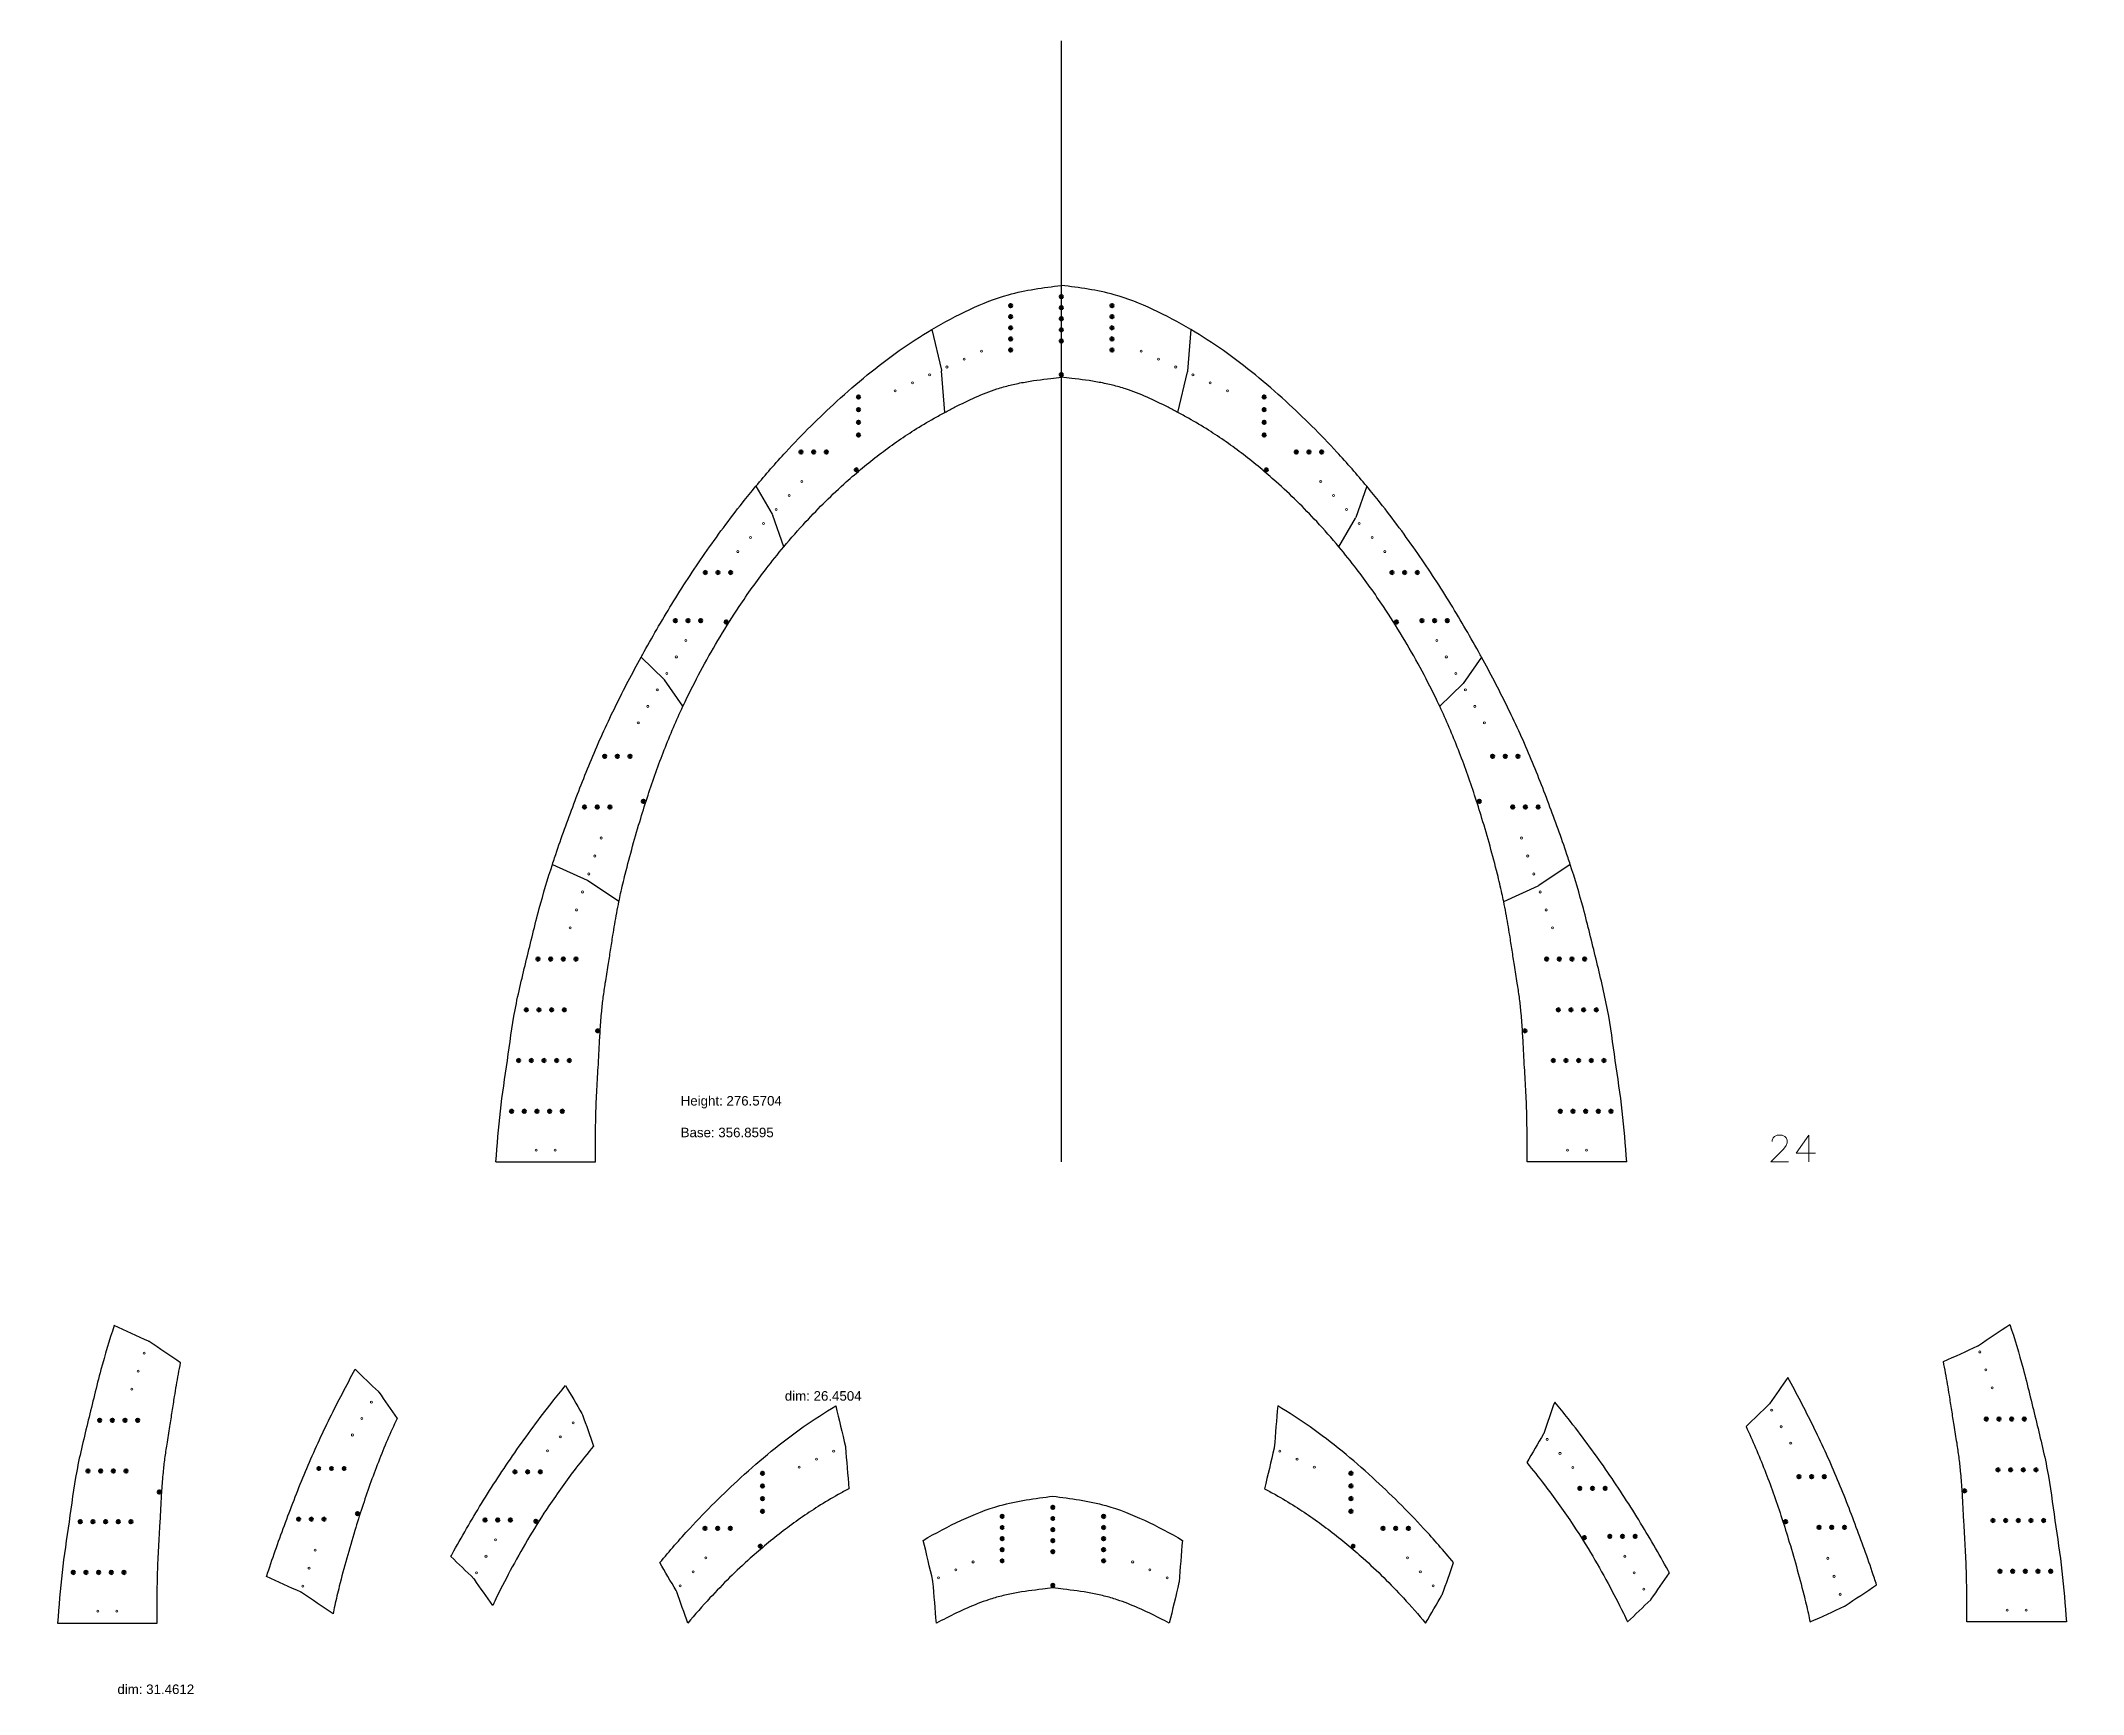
# Model space of a CAD drawing. Header units: inches. Extents: x 35 to 680, y 4 to 526.
import ezdxf

# ---------------------------------------------------------------- set-up
doc = ezdxf.new("R2010")
doc.units = ezdxf.units.IN
doc.header["$MEASUREMENT"] = 0
doc.header["$PDMODE"] = 32
doc.header["$PDSIZE"] = 1
for name, color, linetype, lineweight in [('Annotation', 7, 'Continuous', 9), ('Drilling', 3, 'Continuous', 13), ('Engrave', 4, 'Continuous', 50)]:
    doc.layers.add(name, color=color, linetype=linetype, lineweight=lineweight)
doc.styles.get("Standard").update_dxf_attribs({"font": 'Arial.ttf'})

# ---------------------------------------------------------------- blocks, each defined once
blk = doc.blocks.new('*U434')
at = {"layer": 'Engrave'}
blk.add_point((0, 0), dxfattribs=at)
blk = doc.blocks.new('*U436')
at = {"layer": 'Engrave', "color": 0, "linetype": 'ByBlock', "lineweight": -2, "transparency": 16777216}
for p in [(0, 0), (4, 0), (8, 0), (12, 0), (16, 0)]:
    blk.add_blockref('*U434', p, dxfattribs=at)
blk = doc.blocks.new('*U437')
at = {"layer": 'Engrave'}
blk.add_point((0, 0), dxfattribs=at)
blk = doc.blocks.new('*U438')
at = {"layer": 'Engrave', "color": 0, "linetype": 'ByBlock', "lineweight": -2, "transparency": 16777216}
for p in [(0, 0), (4, 0), (8, 0), (12, 0), (16, 0)]:
    blk.add_blockref('*U437', p, dxfattribs=at)
blk = doc.blocks.new('*U439')
at = {"layer": 'Engrave'}
blk.add_point((0, 0), dxfattribs=at)
blk = doc.blocks.new('*U440')
at = {"layer": 'Engrave', "color": 0, "linetype": 'ByBlock', "lineweight": -2, "transparency": 16777216}
for p in [(0, 0), (4, 0), (8, 0), (12, 0)]:
    blk.add_blockref('*U439', p, dxfattribs=at)
blk = doc.blocks.new('*U441')
at = {"layer": 'Engrave'}
blk.add_point((0, 0), dxfattribs=at)
blk = doc.blocks.new('*U442')
at = {"layer": 'Engrave', "color": 0, "linetype": 'ByBlock', "lineweight": -2, "transparency": 16777216}
for p in [(0, 0), (4, 0), (8, 0), (12, 0)]:
    blk.add_blockref('*U441', p, dxfattribs=at)
blk = doc.blocks.new('*U443')
at = {"layer": 'Engrave'}
blk.add_point((0, 0), dxfattribs=at)
blk = doc.blocks.new('*U444')
at = {"layer": 'Engrave', "color": 0, "linetype": 'ByBlock', "lineweight": -2, "transparency": 16777216}
for p in [(0, 0), (4, 0), (8, 0)]:
    blk.add_blockref('*U443', p, dxfattribs=at)
blk = doc.blocks.new('*U445')
at = {"layer": 'Engrave'}
blk.add_point((0, 0), dxfattribs=at)
blk = doc.blocks.new('*U446')
at = {"layer": 'Engrave', "color": 0, "linetype": 'ByBlock', "lineweight": -2, "transparency": 16777216}
for p in [(0, 0), (4, 0), (8, 0)]:
    blk.add_blockref('*U445', p, dxfattribs=at)
blk = doc.blocks.new('*U447')
at = {"layer": 'Engrave'}
blk.add_point((0, 0), dxfattribs=at)
blk = doc.blocks.new('*U448')
at = {"layer": 'Engrave', "color": 0, "linetype": 'ByBlock', "lineweight": -2, "transparency": 16777216}
for p in [(0, 0), (4, 0), (8, 0)]:
    blk.add_blockref('*U447', p, dxfattribs=at)
blk = doc.blocks.new('*U449')
at = {"layer": 'Engrave'}
blk.add_point((0, 0), dxfattribs=at)
blk = doc.blocks.new('*U450')
at = {"layer": 'Engrave', "color": 0, "linetype": 'ByBlock', "lineweight": -2, "transparency": 16777216}
for p in [(0, 0), (4, 0), (8, 0)]:
    blk.add_blockref('*U449', p, dxfattribs=at)
blk = doc.blocks.new('*U451')
at = {"layer": 'Engrave'}
blk.add_point((0, 0), dxfattribs=at)
blk = doc.blocks.new('*U452')
at = {"layer": 'Engrave', "color": 0, "linetype": 'ByBlock', "lineweight": -2, "transparency": 16777216}
for p in [(0, 0), (3.5, 0), (7, 0), (10.5, 0), (14, 0)]:
    blk.add_blockref('*U451', p, dxfattribs=at)
blk = doc.blocks.new('*U453')
at = {"layer": 'Engrave'}
blk.add_point((0, 0), dxfattribs=at)
blk = doc.blocks.new('*U454')
at = {"layer": 'Engrave', "color": 0, "linetype": 'ByBlock', "lineweight": -2, "transparency": 16777216}
for p in [(0, 0), (4, 0), (8, 0), (12, 0)]:
    blk.add_blockref('*U453', p, dxfattribs=at)
blk = doc.blocks.new('*U455')
at = {"layer": 'Engrave'}
blk.add_point((0, 0), dxfattribs=at)
blk = doc.blocks.new('*U456')
at = {"layer": 'Engrave', "color": 0, "linetype": 'ByBlock', "lineweight": -2, "transparency": 16777216}
for p in [(0, 0), (3.5, 0), (7, 0), (10.5, 0), (14, 0)]:
    blk.add_blockref('*U455', p, dxfattribs=at)
blk = doc.blocks.new('*U457')
at = {"layer": 'Engrave'}
blk.add_point((0, 0), dxfattribs=at)
blk = doc.blocks.new('*U458')
at = {"layer": 'Engrave', "color": 0, "linetype": 'ByBlock', "lineweight": -2, "transparency": 16777216}
for p in [(0, 0), (3.5, 0), (7, 0), (10.5, 0), (14, 0)]:
    blk.add_blockref('*U457', p, dxfattribs=at)
blk = doc.blocks.new('*U459')
at = {"layer": 'Engrave'}
blk.add_point((0, 0), dxfattribs=at)
blk = doc.blocks.new('*U460')
at = {"layer": 'Engrave', "color": 0, "linetype": 'ByBlock', "lineweight": -2, "transparency": 16777216}
for p in [(0, 0), (4, 0), (8, 0)]:
    blk.add_blockref('*U459', p, dxfattribs=at)
blk = doc.blocks.new('*U461')
at = {"layer": 'Engrave'}
blk.add_point((0, 0), dxfattribs=at)
blk = doc.blocks.new('*U462')
at = {"layer": 'Engrave', "color": 0, "linetype": 'ByBlock', "lineweight": -2, "transparency": 16777216}
for p in [(0, 0), (4, 0), (8, 0), (12, 0), (16, 0)]:
    blk.add_blockref('*U461', p, dxfattribs=at)
blk = doc.blocks.new('*U463')
at = {"layer": 'Engrave'}
blk.add_point((0, 0), dxfattribs=at)
blk = doc.blocks.new('*U464')
at = {"layer": 'Engrave', "color": 0, "linetype": 'ByBlock', "lineweight": -2, "transparency": 16777216}
for p in [(0, 0), (4, 0), (8, 0), (12, 0), (16, 0)]:
    blk.add_blockref('*U463', p, dxfattribs=at)
blk = doc.blocks.new('*U465')
at = {"layer": 'Engrave'}
blk.add_point((0, 0), dxfattribs=at)
blk = doc.blocks.new('*U466')
at = {"layer": 'Engrave', "color": 0, "linetype": 'ByBlock', "lineweight": -2, "transparency": 16777216}
for p in [(0, 0), (4, 0), (8, 0), (12, 0)]:
    blk.add_blockref('*U465', p, dxfattribs=at)
blk = doc.blocks.new('*U467')
at = {"layer": 'Engrave'}
blk.add_point((0, 0), dxfattribs=at)
blk = doc.blocks.new('*U468')
at = {"layer": 'Engrave', "color": 0, "linetype": 'ByBlock', "lineweight": -2, "transparency": 16777216}
for p in [(0, 0), (4, 0), (8, 0), (12, 0)]:
    blk.add_blockref('*U467', p, dxfattribs=at)
blk = doc.blocks.new('*U469')
at = {"layer": 'Engrave'}
blk.add_point((0, 0), dxfattribs=at)
blk = doc.blocks.new('*U470')
at = {"layer": 'Engrave', "color": 0, "linetype": 'ByBlock', "lineweight": -2, "transparency": 16777216}
for p in [(0, 0), (4, 0), (8, 0)]:
    blk.add_blockref('*U469', p, dxfattribs=at)
blk = doc.blocks.new('*U471')
at = {"layer": 'Engrave'}
blk.add_point((0, 0), dxfattribs=at)
blk = doc.blocks.new('*U472')
at = {"layer": 'Engrave', "color": 0, "linetype": 'ByBlock', "lineweight": -2, "transparency": 16777216}
for p in [(0, 0), (4, 0), (8, 0)]:
    blk.add_blockref('*U471', p, dxfattribs=at)
blk = doc.blocks.new('*U473')
at = {"layer": 'Engrave'}
blk.add_point((0, 0), dxfattribs=at)
blk = doc.blocks.new('*U474')
at = {"layer": 'Engrave', "color": 0, "linetype": 'ByBlock', "lineweight": -2, "transparency": 16777216}
for p in [(0, 0), (4, 0), (8, 0)]:
    blk.add_blockref('*U473', p, dxfattribs=at)
blk = doc.blocks.new('*U475')
at = {"layer": 'Engrave'}
blk.add_point((0, 0), dxfattribs=at)
blk = doc.blocks.new('*U476')
at = {"layer": 'Engrave', "color": 0, "linetype": 'ByBlock', "lineweight": -2, "transparency": 16777216}
for p in [(0, 0), (4, 0), (8, 0)]:
    blk.add_blockref('*U475', p, dxfattribs=at)
blk = doc.blocks.new('*U477')
at = {"layer": 'Engrave'}
blk.add_point((0, 0), dxfattribs=at)
blk = doc.blocks.new('*U478')
at = {"layer": 'Engrave', "color": 0, "linetype": 'ByBlock', "lineweight": -2, "transparency": 16777216}
for p in [(0, 0), (4, 0), (8, 0), (12, 0)]:
    blk.add_blockref('*U477', p, dxfattribs=at)
blk = doc.blocks.new('*U479')
at = {"layer": 'Engrave'}
blk.add_point((0, 0), dxfattribs=at)
blk = doc.blocks.new('*U480')
at = {"layer": 'Engrave', "color": 0, "linetype": 'ByBlock', "lineweight": -2, "transparency": 16777216}
for p in [(0, 0), (4, 0), (8, 0)]:
    blk.add_blockref('*U479', p, dxfattribs=at)
blk = doc.blocks.new('*U481')
at = {"layer": 'Engrave'}
blk.add_point((0, 0), dxfattribs=at)
blk = doc.blocks.new('*U482')
at = {"layer": 'Engrave', "color": 0, "linetype": 'ByBlock', "lineweight": -2, "transparency": 16777216}
for p in [(0, 0), (4, 0), (8, 0), (12, 0), (16, 0)]:
    blk.add_blockref('*U481', p, dxfattribs=at)
blk = doc.blocks.new('*U483')
at = {"layer": 'Engrave'}
blk.add_point((0, 0), dxfattribs=at)
blk = doc.blocks.new('*U484')
at = {"layer": 'Engrave', "color": 0, "linetype": 'ByBlock', "lineweight": -2, "transparency": 16777216}
for p in [(0, 0), (4, 0), (8, 0), (12, 0), (16, 0)]:
    blk.add_blockref('*U483', p, dxfattribs=at)
blk = doc.blocks.new('*U485')
at = {"layer": 'Engrave'}
blk.add_point((0, 0), dxfattribs=at)
blk = doc.blocks.new('*U486')
at = {"layer": 'Engrave', "color": 0, "linetype": 'ByBlock', "lineweight": -2, "transparency": 16777216}
for p in [(0, 0), (4, 0), (8, 0), (12, 0)]:
    blk.add_blockref('*U485', p, dxfattribs=at)
blk = doc.blocks.new('*U487')
at = {"layer": 'Engrave'}
blk.add_point((0, 0), dxfattribs=at)
blk = doc.blocks.new('*U488')
at = {"layer": 'Engrave', "color": 0, "linetype": 'ByBlock', "lineweight": -2, "transparency": 16777216}
for p in [(0, 0), (4, 0), (8, 0), (12, 0)]:
    blk.add_blockref('*U487', p, dxfattribs=at)
blk = doc.blocks.new('*U489')
at = {"layer": 'Engrave'}
blk.add_point((0, 0), dxfattribs=at)
blk = doc.blocks.new('*U490')
at = {"layer": 'Engrave', "color": 0, "linetype": 'ByBlock', "lineweight": -2, "transparency": 16777216}
for p in [(0, 0), (4, 0), (8, 0)]:
    blk.add_blockref('*U489', p, dxfattribs=at)
blk = doc.blocks.new('*U491')
at = {"layer": 'Engrave'}
blk.add_point((0, 0), dxfattribs=at)
blk = doc.blocks.new('*U492')
at = {"layer": 'Engrave', "color": 0, "linetype": 'ByBlock', "lineweight": -2, "transparency": 16777216}
for p in [(0, 0), (4, 0), (8, 0)]:
    blk.add_blockref('*U491', p, dxfattribs=at)
blk = doc.blocks.new('*U493')
at = {"layer": 'Engrave'}
blk.add_point((0, 0), dxfattribs=at)
blk = doc.blocks.new('*U494')
at = {"layer": 'Engrave', "color": 0, "linetype": 'ByBlock', "lineweight": -2, "transparency": 16777216}
for p in [(0, 0), (4, 0), (8, 0)]:
    blk.add_blockref('*U493', p, dxfattribs=at)
blk = doc.blocks.new('*U495')
at = {"layer": 'Engrave'}
blk.add_point((0, 0), dxfattribs=at)
blk = doc.blocks.new('*U496')
at = {"layer": 'Engrave', "color": 0, "linetype": 'ByBlock', "lineweight": -2, "transparency": 16777216}
for p in [(0, 0), (4, 0), (8, 0)]:
    blk.add_blockref('*U495', p, dxfattribs=at)
blk = doc.blocks.new('*U497')
at = {"layer": 'Engrave'}
blk.add_point((0, 0), dxfattribs=at)
blk = doc.blocks.new('*U498')
at = {"layer": 'Engrave', "color": 0, "linetype": 'ByBlock', "lineweight": -2, "transparency": 16777216}
for p in [(0, 0), (4, 0), (8, 0)]:
    blk.add_blockref('*U497', p, dxfattribs=at)
blk = doc.blocks.new('*U499')
at = {"layer": 'Engrave'}
blk.add_point((0, 0), dxfattribs=at)
blk = doc.blocks.new('*U500')
at = {"layer": 'Engrave', "color": 0, "linetype": 'ByBlock', "lineweight": -2, "transparency": 16777216}
for p in [(0, 0), (4, 0), (8, 0), (12, 0)]:
    blk.add_blockref('*U499', p, dxfattribs=at)
blk = doc.blocks.new('*U501')
at = {"layer": 'Engrave'}
blk.add_point((0, 0), dxfattribs=at)
blk = doc.blocks.new('*U502')
at = {"layer": 'Engrave', "color": 0, "linetype": 'ByBlock', "lineweight": -2, "transparency": 16777216}
for p in [(0, 0), (3.5, 0), (7, 0), (10.5, 0), (14, 0)]:
    blk.add_blockref('*U501', p, dxfattribs=at)
blk = doc.blocks.new('*U503')
at = {"layer": 'Engrave'}
blk.add_point((0, 0), dxfattribs=at)
blk = doc.blocks.new('*U504')
at = {"layer": 'Engrave', "color": 0, "linetype": 'ByBlock', "lineweight": -2, "transparency": 16777216}
for p in [(0, 0), (3.5, 0), (7, 0), (10.5, 0), (14, 0)]:
    blk.add_blockref('*U503', p, dxfattribs=at)
blk = doc.blocks.new('*U505')
at = {"layer": 'Engrave'}
blk.add_point((0, 0), dxfattribs=at)
blk = doc.blocks.new('*U506')
at = {"layer": 'Engrave', "color": 0, "linetype": 'ByBlock', "lineweight": -2, "transparency": 16777216}
for p in [(0, 0), (3.5, 0), (7, 0), (10.5, 0), (14, 0)]:
    blk.add_blockref('*U505', p, dxfattribs=at)
blk = doc.blocks.new('*U507')
at = {"layer": 'Engrave'}
blk.add_point((0, 0), dxfattribs=at)
blk = doc.blocks.new('*U508')
at = {"layer": 'Engrave', "color": 0, "linetype": 'ByBlock', "lineweight": -2, "transparency": 16777216}
for p in [(0, 0), (4, 0), (8, 0)]:
    blk.add_blockref('*U507', p, dxfattribs=at)
blk = doc.blocks.new('*U509')
at = {"layer": 'Engrave'}
blk.add_point((0, 0), dxfattribs=at)
blk = doc.blocks.new('*U510')
at = {"layer": 'Engrave', "color": 0, "linetype": 'ByBlock', "lineweight": -2, "transparency": 16777216}
for p in [(0, 0), (4, 0), (8, 0), (12, 0)]:
    blk.add_blockref('*U509', p, dxfattribs=at)
blk = doc.blocks.new('*U511')
at = {"layer": 'Engrave'}
blk.add_point((0, 0), dxfattribs=at)
blk = doc.blocks.new('*U512')
at = {"layer": 'Engrave', "color": 0, "linetype": 'ByBlock', "lineweight": -2, "transparency": 16777216}
for p in [(0, 0), (4, 0), (8, 0)]:
    blk.add_blockref('*U511', p, dxfattribs=at)
blk = doc.blocks.new('*U513')
at = {"layer": 'Engrave'}
blk.add_point((0, 0), dxfattribs=at)
blk = doc.blocks.new('*U514')
at = {"layer": 'Engrave', "color": 0, "linetype": 'ByBlock', "lineweight": -2, "transparency": 16777216}
for p in [(0, 0), (4, 0), (8, 0)]:
    blk.add_blockref('*U513', p, dxfattribs=at)
blk = doc.blocks.new('*U515')
at = {"layer": 'Engrave'}
blk.add_point((0, 0), dxfattribs=at)
blk = doc.blocks.new('*U516')
at = {"layer": 'Engrave', "color": 0, "linetype": 'ByBlock', "lineweight": -2, "transparency": 16777216}
for p in [(0, 0), (4, 0), (8, 0)]:
    blk.add_blockref('*U515', p, dxfattribs=at)
blk = doc.blocks.new('*U517')
at = {"layer": 'Engrave'}
blk.add_point((0, 0), dxfattribs=at)
blk = doc.blocks.new('*U518')
at = {"layer": 'Engrave', "color": 0, "linetype": 'ByBlock', "lineweight": -2, "transparency": 16777216}
for p in [(0, 0), (4, 0), (8, 0)]:
    blk.add_blockref('*U517', p, dxfattribs=at)
blk = doc.blocks.new('*U519')
at = {"layer": 'Engrave'}
blk.add_point((0, 0), dxfattribs=at)
blk = doc.blocks.new('*U520')
at = {"layer": 'Engrave', "color": 0, "linetype": 'ByBlock', "lineweight": -2, "transparency": 16777216}
for p in [(0, 0), (4, 0), (8, 0), (12, 0), (16, 0)]:
    blk.add_blockref('*U519', p, dxfattribs=at)
blk = doc.blocks.new('*U521')
at = {"layer": 'Engrave'}
blk.add_point((0, 0), dxfattribs=at)
blk = doc.blocks.new('*U522')
at = {"layer": 'Engrave', "color": 0, "linetype": 'ByBlock', "lineweight": -2, "transparency": 16777216}
for p in [(0, 0), (4, 0), (8, 0), (12, 0), (16, 0)]:
    blk.add_blockref('*U521', p, dxfattribs=at)
blk = doc.blocks.new('*U523')
at = {"layer": 'Engrave'}
blk.add_point((0, 0), dxfattribs=at)
blk = doc.blocks.new('*U524')
at = {"layer": 'Engrave', "color": 0, "linetype": 'ByBlock', "lineweight": -2, "transparency": 16777216}
for p in [(0, 0), (4, 0), (8, 0), (12, 0)]:
    blk.add_blockref('*U523', p, dxfattribs=at)
blk = doc.blocks.new('*U525')
at = {"layer": 'Engrave'}
blk.add_point((0, 0), dxfattribs=at)
blk = doc.blocks.new('*U526')
at = {"layer": 'Engrave', "color": 0, "linetype": 'ByBlock', "lineweight": -2, "transparency": 16777216}
for p in [(0, 0), (4, 0), (8, 0), (12, 0)]:
    blk.add_blockref('*U525', p, dxfattribs=at)

msp = doc.modelspace()

# ---------------------------------------------------------------- linework, layer by layer
for p, q in [((357.23, 172.16), (357.23, 525.89)), ((316.34, 434.8), (319.38, 421.96)), ((398.11, 434.8), (397.04, 421.65)), ((319.38, 421.96), (319.41, 421.82)), ((320.48, 408.67), (319.41, 421.82)), ((393.98, 408.67), (397.02, 421.5)), ((397.04, 421.65), (397.02, 421.5)), ((260.84, 385.35), (265.94, 376.51)), ((453.62, 385.35), (450.16, 375.47)), ((265.94, 376.51), (266.19, 376.13)), ((269.65, 366.24), (266.19, 376.13)), ((444.81, 366.24), (450.08, 375.29)), ((450.08, 375.29), (450.16, 375.47)), ((224.63, 331.44), (231.92, 324.43)), ((489.83, 331.44), (484.05, 323.13)), ((231.92, 324.43), (232.05, 324.28)), ((237.83, 315.97), (232.05, 324.28)), ((476.62, 315.97), (483.92, 322.98)), ((483.92, 322.98), (484.05, 323.13)), ((196.64, 266.06), (207.55, 261.09)), ((517.82, 266.06), (507.88, 259.35)), ((207.55, 261.09), (207.69, 261.01)), ((217.62, 254.31), (207.69, 261.01)), ((496.83, 254.31), (507.74, 259.27)), ((507.74, 259.27), (507.88, 259.35)), ((178.8, 172.16), (210.26, 172.16)), ((535.66, 172.16), (504.2, 172.16))]:
    msp.add_line(p, q)
for points, knots in [([(316.34, 434.8), (320.24, 437.1), (328.08, 441.27), (341.62, 446.76), (351.59, 448.01), (357.22, 448.73)], [306.700317, 306.700317, 306.700317, 306.700317, 320.271559, 333.282579, 350.250201, 350.250201, 350.250201, 350.250201]), ([(398.11, 434.8), (394.22, 437.1), (386.37, 441.27), (372.83, 446.76), (362.87, 448.01), (357.23, 448.73)], [306.700317, 306.700317, 306.700317, 306.700317, 320.271559, 333.282579, 350.250201, 350.250201, 350.250201, 350.250201]), ([(260.84, 385.35), (263.9, 389.04), (272.03, 398.34), (286.81, 413.02), (302.32, 425.88), (312.84, 432.72), (316.34, 434.8)], [232.065205, 232.065205, 232.065205, 232.065205, 246.416893, 269.121657, 294.502865, 306.700317, 306.700317, 306.700317, 306.700317]), ([(453.62, 385.35), (450.56, 389.04), (442.43, 398.34), (427.64, 413.02), (412.13, 425.88), (401.62, 432.72), (398.11, 434.8)], [232.065205, 232.065205, 232.065205, 232.065205, 246.416893, 269.121657, 294.502865, 306.700317, 306.700317, 306.700317, 306.700317]), ([(320.48, 408.67), (321.5, 409.21), (322.52, 409.75), (327.94, 412.5), (332.38, 414.56), (338.28, 416.5), (339.65, 416.89), (342.42, 417.58), (343.82, 417.88), (348.08, 418.67), (350.99, 419.05), (355.02, 419.53), (356.12, 419.65), (357.23, 419.78)], [276.085584, 276.085584, 276.085584, 276.085584, 279.585374, 279.585374, 294.433615, 294.433615, 298.875086, 298.875086, 303.316556, 303.316556, 312.199496, 312.199496, 315.514728, 315.514728, 315.514728, 315.514728]), ([(393.98, 408.67), (392.96, 409.21), (391.93, 409.75), (386.52, 412.5), (382.07, 414.56), (376.17, 416.5), (374.81, 416.89), (372.04, 417.58), (370.63, 417.88), (366.37, 418.67), (363.47, 419.05), (359.43, 419.53), (358.33, 419.65), (357.23, 419.78)], [276.085584, 276.085584, 276.085584, 276.085584, 279.585374, 279.585374, 294.433615, 294.433615, 298.875086, 298.875086, 303.316556, 303.316556, 312.199496, 312.199496, 315.514728, 315.514728, 315.514728, 315.514728]), ([(269.65, 366.24), (271.91, 368.95), (274.24, 371.6), (280.69, 378.57), (284.94, 382.76), (292.73, 389.73), (296.19, 392.61), (303.33, 398.07), (307.01, 400.66), (312.86, 404.36), (314.95, 405.61), (318.2, 407.44), (319.34, 408.06), (320.48, 408.67)], [208.702377, 208.702377, 208.702377, 208.702377, 219.389578, 219.389578, 237.456801, 237.456801, 251.096967, 251.096967, 264.737133, 264.737133, 272.161254, 272.161254, 276.085584, 276.085584, 276.085584, 276.085584]), ([(444.81, 366.24), (442.54, 368.95), (440.22, 371.6), (433.77, 378.57), (429.52, 382.76), (421.72, 389.73), (418.26, 392.61), (411.12, 398.07), (407.44, 400.66), (401.6, 404.36), (399.51, 405.61), (396.25, 407.44), (395.12, 408.06), (393.98, 408.67)], [208.702377, 208.702377, 208.702377, 208.702377, 219.389578, 219.389578, 237.456801, 237.456801, 251.096967, 251.096967, 264.737133, 264.737133, 272.161254, 272.161254, 276.085584, 276.085584, 276.085584, 276.085584]), ([(224.63, 331.44), (224.76, 331.68), (227.86, 337.32), (234.29, 348.41), (244.76, 364.49), (253.83, 376.75), (259.41, 383.64), (260.84, 385.35)], [167.024595, 167.024595, 167.024595, 167.024595, 167.846144, 186.352273, 205.459507, 225.374948, 232.065205, 232.065205, 232.065205, 232.065205]), ([(489.83, 331.44), (489.7, 331.68), (486.59, 337.32), (480.17, 348.41), (469.7, 364.49), (460.63, 376.75), (455.04, 383.64), (453.62, 385.35)], [167.024595, 167.024595, 167.024595, 167.024595, 167.846144, 186.352273, 205.459507, 225.374948, 232.065205, 232.065205, 232.065205, 232.065205]), ([(237.83, 315.97), (238.27, 316.91), (238.72, 317.85), (240.71, 321.92), (242.32, 325.04), (245.79, 331.42), (247.64, 334.68), (251.49, 341.11), (253.49, 344.28), (258.26, 351.44), (261.1, 355.39), (265.88, 361.62), (267.74, 363.95), (269.65, 366.24)], [148.556416, 148.556416, 148.556416, 148.556416, 151.691877, 151.691877, 162.295504, 162.295504, 173.625706, 173.625706, 184.955908, 184.955908, 199.677305, 199.677305, 208.702377, 208.702377, 208.702377, 208.702377]), ([(476.62, 315.97), (476.18, 316.91), (475.74, 317.85), (473.75, 321.92), (472.13, 325.04), (468.67, 331.42), (466.81, 334.68), (462.96, 341.11), (460.97, 344.28), (456.19, 351.44), (453.35, 355.39), (448.58, 361.62), (446.71, 363.95), (444.81, 366.24)], [148.556416, 148.556416, 148.556416, 148.556416, 151.691877, 151.691877, 162.295504, 162.295504, 173.625706, 173.625706, 184.955908, 184.955908, 199.677305, 199.677305, 208.702377, 208.702377, 208.702377, 208.702377]), ([(196.64, 266.06), (196.87, 266.76), (198.87, 272.84), (203, 284.24), (209.22, 300.35), (216.48, 316.11), (221.86, 326.4), (224.63, 331.44)], [95.804487, 95.804487, 95.804487, 95.804487, 98.013908, 114.999055, 132.195856, 149.79614, 167.024595, 167.024595, 167.024595, 167.024595]), ([(517.82, 266.06), (517.59, 266.76), (515.59, 272.84), (511.46, 284.24), (505.24, 300.35), (497.97, 316.11), (492.59, 326.4), (489.83, 331.44)], [95.804487, 95.804487, 95.804487, 95.804487, 98.013908, 114.999055, 132.195856, 149.79614, 167.024595, 167.024595, 167.024595, 167.024595]), ([(217.62, 254.31), (217.8, 255.16), (217.98, 256.02), (218.62, 258.91), (219.11, 260.95), (220.35, 265.93), (221.13, 268.88), (222.76, 274.74), (223.62, 277.66), (225.99, 285.44), (227.57, 290.27), (230.97, 299.83), (232.81, 304.56), (235.77, 311.49), (236.78, 313.74), (237.83, 315.97)], [83.075628, 83.075628, 83.075628, 83.075628, 85.72576, 85.72576, 92.05885, 92.05885, 101.238721, 101.238721, 110.418591, 110.418591, 125.753421, 125.753421, 141.08825, 141.08825, 148.556416, 148.556416, 148.556416, 148.556416]), ([(496.83, 254.31), (496.66, 255.16), (496.47, 256.02), (495.83, 258.91), (495.35, 260.95), (494.11, 265.93), (493.33, 268.88), (491.69, 274.74), (490.84, 277.66), (488.47, 285.44), (486.89, 290.27), (483.48, 299.83), (481.65, 304.56), (478.68, 311.49), (477.67, 313.74), (476.62, 315.97)], [83.075628, 83.075628, 83.075628, 83.075628, 85.72576, 85.72576, 92.05885, 92.05885, 101.238721, 101.238721, 110.418591, 110.418591, 125.753421, 125.753421, 141.08825, 141.08825, 148.556416, 148.556416, 148.556416, 148.556416]), ([(178.8, 172.16), (179.2, 177.5), (180.01, 188.21), (182.5, 204.15), (184.55, 220.29), (188.53, 236.18), (192.18, 251.55), (195.14, 261.46), (196.64, 266.06)], [0, 0, 0, 0, 16.062839, 32.214314, 48.397751, 64.806061, 81.299382, 95.804487, 95.804487, 95.804487, 95.804487]), ([(535.66, 172.16), (535.26, 177.5), (534.45, 188.21), (531.95, 204.15), (529.91, 220.29), (525.92, 236.18), (522.28, 251.55), (519.31, 261.46), (517.82, 266.06)], [0, 0, 0, 0, 16.062839, 32.214314, 48.397751, 64.806061, 81.299382, 95.804487, 95.804487, 95.804487, 95.804487]), ([(210.26, 172.16), (210.25, 174.85), (210.23, 177.55), (210.26, 182.56), (210.28, 184.88), (210.42, 189.81), (210.54, 192.43), (210.82, 197.69), (210.98, 200.33), (211.23, 204.83), (211.32, 206.69), (211.51, 210.39), (211.62, 212.23), (211.86, 215.95), (212, 217.83), (212.33, 221.19), (212.5, 222.66), (212.89, 225.63), (213.1, 227.11), (213.62, 230.47), (213.93, 232.34), (214.49, 235.8), (214.74, 237.38), (215.23, 240.53), (215.47, 242.11), (216.1, 246.04), (216.49, 248.39), (217.14, 251.93), (217.38, 253.12), (217.62, 254.31)], [0.025791, 0.025791, 0.025791, 0.025791, 8.116117, 8.116117, 15.121919, 15.121919, 23.05365, 23.05365, 30.98538, 30.98538, 36.544977, 36.544977, 42.104574, 42.104574, 47.822507, 47.822507, 52.367408, 52.367408, 56.91231, 56.91231, 62.620683, 62.620683, 67.399485, 67.399485, 72.178288, 72.178288, 79.39267, 79.39267, 83.075628, 83.075628, 83.075628, 83.075628]), ([(504.2, 172.16), (504.21, 174.85), (504.22, 177.55), (504.2, 182.56), (504.17, 184.88), (504.04, 189.81), (503.92, 192.43), (503.64, 197.69), (503.48, 200.33), (503.23, 204.83), (503.14, 206.69), (502.94, 210.39), (502.84, 212.23), (502.6, 215.95), (502.45, 217.83), (502.13, 221.19), (501.96, 222.66), (501.57, 225.63), (501.35, 227.11), (500.84, 230.47), (500.53, 232.34), (499.97, 235.8), (499.72, 237.38), (499.23, 240.53), (498.99, 242.11), (498.36, 246.04), (497.97, 248.39), (497.31, 251.93), (497.08, 253.12), (496.83, 254.31)], [0.025791, 0.025791, 0.025791, 0.025791, 8.116117, 8.116117, 15.121919, 15.121919, 23.05365, 23.05365, 30.98538, 30.98538, 36.544977, 36.544977, 42.104574, 42.104574, 47.822507, 47.822507, 52.367408, 52.367408, 56.91231, 56.91231, 62.620683, 62.620683, 67.399485, 67.399485, 72.178288, 72.178288, 79.39267, 79.39267, 83.075628, 83.075628, 83.075628, 83.075628]), ([(79.3, 108.79), (79.05, 107.6), (78.82, 106.41), (78.16, 102.88), (77.77, 100.52), (77.14, 96.59), (76.9, 95.01), (76.41, 91.86), (76.16, 90.28), (75.6, 86.82), (75.3, 84.95), (74.78, 81.59), (74.56, 80.11), (74.17, 77.14), (74, 75.67), (73.68, 72.31), (73.53, 70.43), (73.29, 66.71), (73.19, 64.87), (73, 61.17), (72.9, 59.31), (72.65, 54.81), (72.49, 52.17), (72.21, 46.91), (72.09, 44.29), (71.96, 39.36), (71.93, 37.04), (71.91, 32.03), (71.92, 29.34), (71.93, 26.64), (61.45, 26.64), (50.96, 26.64), (40.47, 26.64), (40.88, 31.98), (41.68, 42.69), (44.18, 58.63), (46.22, 74.77), (50.21, 90.66), (53.85, 106.03), (56.82, 115.94), (58.32, 120.54), (61.95, 118.88), (65.59, 117.23), (69.22, 115.57), (69.27, 115.55), (69.32, 115.52), (69.37, 115.49), (72.68, 113.26), (75.99, 111.02), (79.3, 108.79)], [0, 0, 0, 0, 3.682958, 3.682958, 10.89734, 10.89734, 15.676142, 15.676142, 20.454945, 20.454945, 26.163318, 26.163318, 30.708219, 30.708219, 35.253121, 35.253121, 40.971054, 40.971054, 46.530651, 46.530651, 52.090247, 52.090247, 60.021978, 60.021978, 67.953709, 67.953709, 74.95951, 74.95951, 83.049837, 83.049837, 83.049837, 84.049837, 84.049837, 84.049837, 100.112675, 116.264151, 132.447588, 148.855897, 165.349219, 179.854324, 179.854324, 179.854324, 180.854324, 180.854324, 180.854324, 181.854324, 181.854324, 181.854324, 182.854324, 182.854324, 182.854324, 182.854324]), ([(635.58, 109.17), (635.83, 107.98), (636.06, 106.79), (636.72, 103.26), (637.11, 100.91), (637.74, 96.97), (637.98, 95.4), (638.47, 92.25), (638.72, 90.67), (639.28, 87.21), (639.59, 85.33), (640.1, 81.98), (640.32, 80.49), (640.71, 77.53), (640.88, 76.05), (641.2, 72.7), (641.35, 70.82), (641.59, 67.1), (641.69, 65.25), (641.88, 61.56), (641.98, 59.7), (642.23, 55.19), (642.39, 52.56), (642.67, 47.3), (642.79, 44.68), (642.92, 39.74), (642.95, 37.42), (642.97, 32.41), (642.96, 29.72), (642.95, 27.02), (653.43, 27.02), (663.92, 27.02), (674.41, 27.02), (674, 32.36), (673.2, 43.08), (670.7, 59.02), (668.66, 75.16), (664.67, 91.05), (661.03, 106.42), (658.06, 116.32), (656.57, 120.92), (653.25, 118.69), (649.94, 116.45), (646.63, 114.22), (646.58, 114.19), (646.54, 114.17), (646.49, 114.14), (642.85, 112.48), (639.22, 110.83), (635.58, 109.17)], [0, 0, 0, 0, 3.682958, 3.682958, 10.89734, 10.89734, 15.676142, 15.676142, 20.454945, 20.454945, 26.163318, 26.163318, 30.708219, 30.708219, 35.253121, 35.253121, 40.971054, 40.971054, 46.530651, 46.530651, 52.090247, 52.090247, 60.021978, 60.021978, 67.953709, 67.953709, 74.95951, 74.95951, 83.049837, 83.049837, 83.049837, 84.049837, 84.049837, 84.049837, 100.112675, 116.264151, 132.447588, 148.855897, 165.349219, 179.854324, 179.854324, 179.854324, 180.854324, 180.854324, 180.854324, 181.854324, 181.854324, 181.854324, 182.854324, 182.854324, 182.854324, 182.854324]), ([(117.46, 36.3), (120.77, 34.07), (124.09, 31.83), (127.4, 29.6), (127.57, 30.45), (127.76, 31.31), (128.4, 34.2), (128.88, 36.24), (130.12, 41.22), (130.9, 44.17), (132.54, 50.03), (133.39, 52.95), (135.76, 60.73), (137.34, 65.56), (140.75, 75.12), (142.58, 79.85), (145.55, 86.78), (146.56, 89.03), (147.61, 91.26), (145.68, 94.03), (143.75, 96.8), (141.82, 99.57), (141.78, 99.62), (141.74, 99.67), (141.7, 99.72), (139.26, 102.05), (136.83, 104.39), (134.4, 106.73), (131.64, 101.69), (126.26, 91.4), (118.99, 75.64), (112.77, 59.53), (108.64, 48.13), (106.64, 42.05), (106.41, 41.35), (110.05, 39.69), (113.68, 38.04), (117.32, 36.38), (117.37, 36.36), (117.42, 36.33), (117.46, 36.3)], [0, 0, 0, 0, 1, 1, 1, 3.650132, 3.650132, 9.983223, 9.983223, 19.163093, 19.163093, 28.342963, 28.342963, 43.677793, 43.677793, 59.012622, 59.012622, 66.480788, 66.480788, 66.480788, 67.480788, 67.480788, 67.480788, 68.480788, 68.480788, 68.480788, 69.480788, 69.480788, 69.480788, 86.709243, 104.309527, 121.506327, 138.491474, 140.700895, 140.700895, 140.700895, 141.700895, 141.700895, 141.700895, 142.700895, 142.700895, 142.700895, 142.700895]), ([(580.59, 95.7), (580.63, 95.75), (580.68, 95.8), (580.72, 95.85), (582.65, 98.62), (584.57, 101.39), (586.5, 104.15), (589.26, 99.12), (594.64, 88.83), (601.91, 73.07), (608.13, 56.96), (612.26, 45.55), (614.26, 39.47), (614.49, 38.77), (611.18, 36.54), (607.87, 34.3), (604.56, 32.07), (604.51, 32.04), (604.46, 32.02), (604.41, 31.99), (600.78, 30.33), (597.14, 28.68), (593.5, 27.02), (593.33, 27.88), (593.15, 28.73), (592.51, 31.63), (592.02, 33.67), (590.78, 38.65), (590, 41.59), (588.36, 47.46), (587.51, 50.38), (585.14, 58.15), (583.56, 62.99), (580.15, 72.55), (578.32, 77.28), (575.35, 84.21), (574.34, 86.46), (573.3, 88.69), (575.73, 91.03), (578.16, 93.36), (580.59, 95.7)], [0, 0, 0, 0, 1, 1, 1, 2, 2, 2, 19.228455, 36.828739, 54.02554, 71.010686, 73.220107, 73.220107, 73.220107, 74.220107, 74.220107, 74.220107, 75.220107, 75.220107, 75.220107, 76.220107, 76.220107, 76.220107, 78.87024, 78.87024, 85.20333, 85.20333, 94.3832, 94.3832, 103.563071, 103.563071, 118.8979, 118.8979, 134.23273, 134.23273, 141.700895, 141.700895, 141.700895, 142.700895, 142.700895, 142.700895, 142.700895]), ([(172, 40.52), (173.93, 37.75), (175.86, 34.99), (177.79, 32.22), (178.23, 33.16), (178.67, 34.09), (180.66, 38.17), (182.28, 41.28), (185.74, 47.66), (187.6, 50.93), (191.45, 57.36), (193.44, 60.53), (198.22, 67.68), (201.06, 71.64), (205.83, 77.86), (207.7, 80.2), (209.61, 82.49), (208.45, 85.78), (207.3, 89.08), (206.14, 92.37), (206.06, 92.5), (205.98, 92.63), (205.9, 92.76), (204.2, 95.7), (202.5, 98.65), (200.79, 101.6), (199.37, 99.88), (193.78, 92.99), (184.72, 80.73), (174.24, 64.66), (167.82, 53.57), (164.71, 47.92), (164.58, 47.68), (167.01, 45.35), (169.44, 43.01), (171.88, 40.67), (171.92, 40.62), (171.96, 40.57), (172, 40.52)], [0, 0, 0, 0, 1, 1, 1, 4.135461, 4.135461, 14.739088, 14.739088, 26.06929, 26.06929, 37.399492, 37.399492, 52.120889, 52.120889, 61.145961, 61.145961, 61.145961, 62.145961, 62.145961, 62.145961, 63.145961, 63.145961, 63.145961, 64.145961, 64.145961, 64.145961, 70.836218, 90.751659, 109.858893, 128.365022, 129.186571, 129.186571, 129.186571, 130.186571, 130.186571, 130.186571, 131.186571, 131.186571, 131.186571, 131.186571]), ([(235.89, 36.53), (237.05, 33.23), (238.2, 29.93), (239.36, 26.64), (241.62, 29.35), (243.95, 32), (250.39, 38.97), (254.64, 43.16), (262.44, 50.13), (265.9, 53), (273.04, 58.47), (276.72, 61.06), (282.56, 64.76), (284.66, 66.01), (287.91, 67.84), (289.04, 68.46), (290.19, 69.07), (289.83, 73.45), (289.47, 77.83), (289.11, 82.21), (289.11, 82.26), (289.1, 82.31), (289.09, 82.36), (288.08, 86.64), (287.06, 90.92), (286.05, 95.19), (282.55, 93.12), (272.03, 86.28), (256.52, 73.42), (241.73, 58.74), (233.6, 49.43), (230.55, 45.75), (232.25, 42.8), (233.95, 39.86), (235.65, 36.91), (235.73, 36.78), (235.81, 36.65), (235.89, 36.53)], [0, 0, 0, 0, 1, 1, 1, 11.687201, 11.687201, 29.754424, 29.754424, 43.39459, 43.39459, 57.034756, 57.034756, 64.458877, 64.458877, 68.383207, 68.383207, 68.383207, 69.383207, 69.383207, 69.383207, 70.383207, 70.383207, 70.383207, 71.383207, 71.383207, 71.383207, 83.580659, 108.961868, 131.666631, 146.01832, 146.01832, 146.01832, 147.01832, 147.01832, 147.01832, 148.01832, 148.01832, 148.01832, 148.01832]), ([(424.4, 81.9), (424.41, 81.95), (424.42, 82), (424.43, 82.05), (424.78, 86.43), (425.14, 90.81), (425.5, 95.19), (429, 93.12), (439.52, 86.28), (455.03, 73.42), (469.81, 58.74), (477.94, 49.43), (481, 45.75), (479.85, 42.46), (478.69, 39.16), (477.54, 35.86), (477.51, 35.81), (477.49, 35.75), (477.46, 35.69), (475.7, 32.67), (473.95, 29.66), (472.19, 26.64), (469.93, 29.35), (467.6, 32), (461.15, 38.97), (456.9, 43.16), (449.11, 50.13), (445.65, 53), (438.51, 58.47), (434.83, 61.06), (428.98, 64.76), (426.89, 66.01), (423.64, 67.84), (422.5, 68.46), (421.36, 69.07), (422.38, 73.35), (423.39, 77.62), (424.4, 81.9)], [0, 0, 0, 0, 1, 1, 1, 2, 2, 2, 14.197452, 39.578661, 62.283424, 76.635113, 76.635113, 76.635113, 77.635113, 77.635113, 77.635113, 78.635113, 78.635113, 78.635113, 79.635113, 79.635113, 79.635113, 90.322314, 90.322314, 108.389537, 108.389537, 122.029703, 122.029703, 135.669869, 135.669869, 143.093989, 143.093989, 147.01832, 147.01832, 147.01832, 148.01832, 148.01832, 148.01832, 148.01832]), ([(509.38, 86.34), (509.4, 86.4), (509.43, 86.46), (509.45, 86.52), (510.61, 89.81), (511.76, 93.11), (512.92, 96.4), (514.34, 94.69), (519.93, 87.8), (529, 75.54), (539.47, 59.46), (545.89, 48.37), (549, 42.73), (549.13, 42.49), (547.2, 39.72), (545.27, 36.95), (543.35, 34.18), (543.3, 34.13), (543.26, 34.08), (543.22, 34.03), (540.79, 31.7), (538.36, 29.36), (535.92, 27.02), (535.48, 27.96), (535.04, 28.89), (533.05, 32.97), (531.43, 36.09), (527.97, 42.47), (526.11, 45.73), (522.26, 52.16), (520.27, 55.33), (515.49, 62.49), (512.65, 66.44), (507.88, 72.67), (506.01, 75), (504.1, 77.29), (505.86, 80.31), (507.62, 83.33), (509.38, 86.34)], [0, 0, 0, 0, 1, 1, 1, 2, 2, 2, 8.690257, 28.605698, 47.712932, 66.21906, 67.04061, 67.04061, 67.04061, 68.04061, 68.04061, 68.04061, 69.04061, 69.04061, 69.04061, 70.04061, 70.04061, 70.04061, 73.176071, 73.176071, 83.779698, 83.779698, 95.1099, 95.1099, 106.440102, 106.440102, 121.161499, 121.161499, 130.186571, 130.186571, 130.186571, 131.186571, 131.186571, 131.186571, 131.186571]), ([(354.56, 66.69), (360.2, 65.98), (370.16, 64.72), (383.7, 59.24), (391.55, 55.07), (395.44, 52.76), (395.09, 48.38), (394.73, 44), (394.37, 39.62), (394.36, 39.57), (394.35, 39.52), (394.35, 39.47), (393.33, 35.19), (392.32, 30.91), (391.3, 26.64), (390.29, 27.18), (389.26, 27.71), (383.85, 30.47), (379.4, 32.52), (373.5, 34.47), (372.14, 34.86), (369.36, 35.55), (367.96, 35.85), (363.7, 36.63), (360.8, 37.02), (356.76, 37.49), (355.66, 37.62), (354.56, 37.74), (353.45, 37.62), (352.35, 37.49), (348.31, 37.02), (345.41, 36.63), (341.15, 35.85), (339.75, 35.55), (336.98, 34.86), (335.61, 34.47), (329.71, 32.52), (325.27, 30.47), (319.85, 27.71), (318.83, 27.18), (317.81, 26.64), (317.45, 31.02), (317.09, 35.4), (316.73, 39.78), (316.73, 39.83), (316.72, 39.88), (316.71, 39.93), (315.7, 44.21), (314.68, 48.49), (313.67, 52.76), (317.57, 55.07), (325.41, 59.24), (338.95, 64.72), (348.91, 65.98), (354.55, 66.69)], [0, 0, 0, 0, 16.967621, 29.978642, 43.549883, 43.549883, 43.549883, 44.549883, 44.549883, 44.549883, 45.549883, 45.549883, 45.549883, 46.549883, 46.549883, 46.549883, 50.049673, 50.049673, 64.897915, 64.897915, 69.339385, 69.339385, 73.780855, 73.780855, 82.663796, 82.663796, 85.979028, 85.979028, 85.979028, 89.294259, 89.294259, 98.1772, 98.1772, 102.61867, 102.61867, 107.06014, 107.06014, 121.908382, 121.908382, 125.408172, 125.408172, 125.408172, 126.408172, 126.408172, 126.408172, 127.408172, 127.408172, 127.408172, 128.408172, 128.408172, 128.408172, 141.979413, 154.990434, 171.958055, 171.958055, 171.958055, 171.958055])]:
    msp.add_open_spline(points, degree=3, knots=knots)
at = {"layer": 'Annotation'}
for points in [[(581.51, 178.59), (581.51, 178.99), (581.91, 179.79), (582.31, 180.19), (583.11, 180.6), (584.72, 180.6), (585.53, 180.19), (585.93, 179.79), (586.33, 178.99), (586.33, 178.18), (585.93, 177.38), (585.12, 176.18), (581.11, 172.16), (586.73, 172.16)], [(593.16, 172.16), (593.16, 180.6), (589.14, 174.97), (595.17, 174.97)]]:
    msp.add_lwpolyline(points, dxfattribs=at)
at = {"layer": 'Drilling'}
for centre, radius in [((326.59, 425.49), 0.323), ((332.05, 427.99), 0.323), ((382.41, 427.99), 0.323), ((387.86, 425.49), 0.323), ((315.68, 420.48), 0.323), ((321.14, 422.98), 0.323), ((393.32, 422.98), 0.323), ((398.77, 420.48), 0.323), ((304.78, 415.48), 0.323), ((310.23, 417.98), 0.323), ((404.23, 417.98), 0.323), ((409.68, 415.48), 0.323), ((275.37, 386.86), 0.323), ((439.08, 386.86), 0.323), ((271.32, 382.44), 0.323), ((443.13, 382.44), 0.323), ((263.22, 373.58), 0.323), ((267.27, 378.01), 0.323), ((447.19, 378.01), 0.323), ((451.24, 373.58), 0.323), ((259.17, 369.16), 0.323), ((455.29, 369.16), 0.323), ((255.12, 364.73), 0.323), ((459.34, 364.73), 0.323), ((238.73, 336.7), 0.323), ((475.73, 336.7), 0.323), ((235.73, 331.5), 0.323), ((478.73, 331.5), 0.323), ((232.73, 326.3), 0.323), ((481.73, 326.3), 0.323), ((226.73, 315.91), 0.323), ((229.73, 321.11), 0.323), ((484.73, 321.11), 0.323), ((487.73, 315.91), 0.323), ((223.73, 310.71), 0.323), ((490.73, 310.71), 0.323), ((212, 274.37), 0.322), ((502.45, 274.37), 0.322), ((210.05, 268.69), 0.322), ((504.4, 268.69), 0.322), ((208.11, 263.02), 0.322), ((506.35, 263.02), 0.322), ((204.21, 251.67), 0.322), ((206.16, 257.34), 0.322), ((508.3, 257.34), 0.322), ((510.25, 251.67), 0.322), ((202.26, 246), 0.322), ((512.2, 246), 0.322), ((191.53, 175.91), 0.323), ((197.53, 175.91), 0.323), ((516.93, 175.91), 0.323), ((522.93, 175.91), 0.323), ((67.83, 111.83), 0.322), ((647.05, 112.21), 0.322), ((65.88, 106.15), 0.322), ((649, 106.54), 0.322), ((63.93, 100.48), 0.322), ((139.5, 96.4), 0.323), ((650.95, 100.86), 0.322), ((136.5, 91.2), 0.323), ((581.4, 93.82), 0.323), ((133.5, 86.01), 0.323), ((199.12, 85.4), 0.323), ((203.17, 89.83), 0.323), ((510.54, 84.63), 0.323), ((584.4, 88.63), 0.323), ((195.07, 80.98), 0.323), ((279.94, 78.38), 0.323), ((285.39, 80.88), 0.323), ((426.16, 80.88), 0.323), ((431.61, 78.38), 0.323), ((514.59, 80.21), 0.323), ((587.4, 83.43), 0.323), ((274.48, 75.88), 0.323), ((437.07, 75.88), 0.323), ((518.64, 75.78), 0.323), ((178.68, 52.94), 0.323), ((121.78, 49.66), 0.322), ((175.68, 47.74), 0.323), ((245.08, 47.26), 0.323), ((329.37, 45.95), 0.323), ((379.74, 45.95), 0.323), ((466.47, 47.26), 0.323), ((535.03, 47.74), 0.323), ((599.12, 47.09), 0.322), ((119.83, 43.98), 0.322), ((172.68, 42.55), 0.323), ((236.98, 38.41), 0.323), ((241.03, 42.83), 0.323), ((318.46, 40.95), 0.323), ((323.92, 43.45), 0.323), ((385.19, 43.45), 0.323), ((390.65, 40.95), 0.323), ((470.52, 42.83), 0.323), ((474.57, 38.41), 0.323), ((538.03, 42.55), 0.323), ((601.07, 41.41), 0.322), ((117.88, 38.31), 0.322), ((541.03, 37.35), 0.323), ((603.02, 35.74), 0.322), ((53.2, 30.39), 0.323), ((59.2, 30.39), 0.323), ((655.68, 30.77), 0.323), ((661.68, 30.77), 0.323)]:
    msp.add_circle(centre, radius, dxfattribs=at)
at = {"layer": 'Engrave'}
for p in [(357.23, 420.58), (292.53, 390.53), (421.93, 390.53), (251.48, 342.55), (462.98, 342.55), (225.34, 285.93), (489.11, 285.93), (210.9, 213.52), (503.56, 213.52), (72.57, 68), (642.31, 68.39), (135.12, 61.22), (191.43, 58.79), (585.78, 58.65), (522.28, 53.59), (262.23, 50.93), (449.31, 50.93), (354.56, 38.54)]:
    msp.add_point(p, dxfattribs=at)

# ---------------------------------------------------------------- block references
at = {"layer": 'Engrave', "rotation": 90.00000000000001}
for name, p in [('*U458', (357.23, 431.2)), ('*U456', (373.23, 428.35)), ('*U478', (421.23, 401.55)), ('*U510', (448.61, 61.95)), ('*U506', (354.56, 49.17)), ('*U504', (370.56, 46.31))]:
    msp.add_blockref(name, p, dxfattribs=at)
at = {"layer": 'Engrave', "xscale": -1, "rotation": 270}
for name, p in [('*U452', (341.23, 428.35)), ('*U454', (293.23, 401.55)), ('*U500', (262.93, 61.95)), ('*U502', (338.56, 46.31))]:
    msp.add_blockref(name, p, dxfattribs=at)
at = {"layer": 'Engrave', "xscale": -1}
for name, p in [('*U450', (283.08, 396.16)), ('*U460', (252.89, 358.14)), ('*U448', (243.44, 342.97)), ('*U446', (221.14, 300.16)), ('*U444', (214.77, 284.16)), ('*U442', (204.09, 236.16)), ('*U440', (200.42, 220.16)), ('*U438', (201.96, 204.16)), ('*U436', (199.74, 188.16)), ('*U488', (65.77, 90.64)), ('*U486', (62.09, 74.64)), ('*U492', (130.91, 75.45)), ('*U496', (192.85, 74.38)), ('*U484', (63.63, 58.64)), ('*U490', (124.54, 59.45)), ('*U494', (183.39, 59.21)), ('*U498', (252.79, 56.55)), ('*U482', (61.42, 42.64))]:
    msp.add_blockref(name, p, dxfattribs=at)
at = {"layer": 'Engrave'}
for name, p in [('*U476', (431.37, 396.16)), ('*U480', (461.56, 358.14)), ('*U474', (471.02, 342.97)), ('*U472', (493.32, 300.16)), ('*U470', (499.69, 284.16)), ('*U468', (510.36, 236.16)), ('*U466', (514.04, 220.16)), ('*U464', (512.5, 204.16)), ('*U462', (514.71, 188.16)), ('*U526', (649.11, 91.02)), ('*U518', (589.99, 72.87)), ('*U524', (652.79, 75.02)), ('*U514', (520.86, 69.18)), ('*U522', (651.25, 59.02)), ('*U508', (458.76, 56.55)), ('*U512', (530.32, 54.02)), ('*U516', (596.36, 56.87)), ('*U520', (653.46, 43.02))]:
    msp.add_blockref(name, p, dxfattribs=at)

# ---------------------------------------------------------------- texts
at = {"layer": 'Annotation', "char_height": 3, "attachment_point": 1}
for s, insert in [('Height: 276.5704\\P \\PBase: 356.8595', (237.11, 192.96)), ('dim: 26.4504', (269.97, 99.84)), ('dim: 31.4612', (59.36, 7.28))]:
    msp.add_mtext_dynamic_manual_height_columns(s, width=45.2102, gutter_width=1, heights=[0], dxfattribs=dict(at, insert=insert))

doc.saveas('drawing.dxf')
